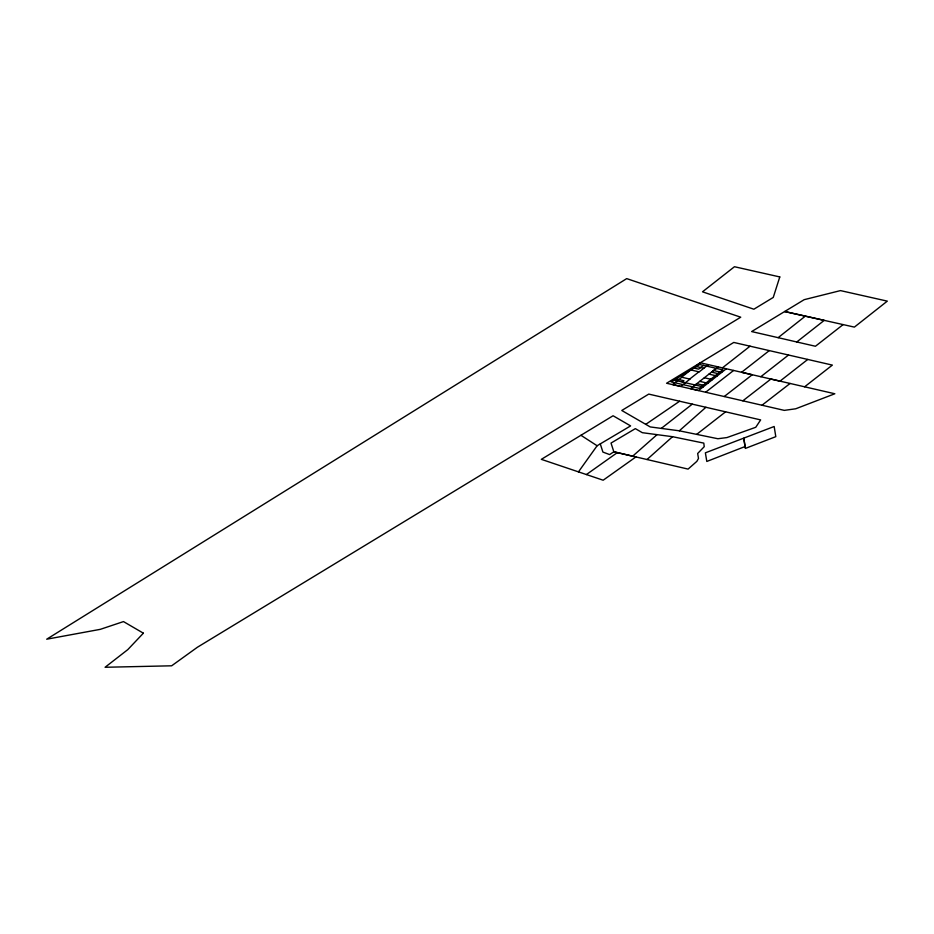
<?xml version="1.0" encoding="UTF-8"?>
<svg xmlns="http://www.w3.org/2000/svg" width="934" height="934" viewBox="0 0 934 934"><rect width="100%" height="100%" fill="white"/><g stroke="black" fill="none" stroke-linecap="round" stroke-linejoin="round"><path stroke-width="1.4" d="M578.461 471.868L597.118 445.752L630.613 425.904L613.078 415.758L541.335 459.341L603.166 480.216L635.914 456.936L613.836 451.787L609.645 454.589L602.909 452.079L600.282 443.907M647.029 459.516L672.538 436.703L703.792 443.113L704.236 446.686L697.663 453.492L698.492 458.454L696.869 461.349L688.089 469.101L613.836 451.787L611.023 443.066L635.342 428.636L642.335 432.687L672.538 436.703M632.668 456.177L657.057 434.649M679.31 430.808L717.884 438.735L726.956 437.567L755.758 427.282L760.65 419.903L648.745 394.101L621.775 410.481L650.216 426.931L679.31 430.808L705.929 407.282M778.139 337.664L796.772 341.972L824.243 320.362L784.665 311.524L854.388 327.11L887.3 301.133L840.472 290.602L804.186 299.674L751.648 331.57L778.139 337.664L805.341 316.147M681.843 377.243L672.632 384.481L680.758 386.349L689.981 379.122L681.575 377.184L690.786 369.946L699.192 371.884L708.416 364.657M691.067 370.016L700.29 362.777L752.267 374.744L724.224 396.53M682.252 382.006L683.886 380.722L676.041 378.912M703.442 365.381L698.644 369.152L693.904 368.054M689.701 379.052L698.924 371.825M718.176 366.899L690.518 388.602L698.644 390.47L726.302 368.778M695.258 385.006L696.892 383.722L703.185 385.17M716.448 368.381L711.65 372.152L717.931 373.6M722.402 367.879L750.06 346.187M661.284 428.414L692.281 404.142M769.301 350.6L741.596 372.292L834.833 393.763L795.71 408.788L784.291 410.376L666.596 383.244L733.774 342.439L832.357 365.101L804.618 386.804M760.813 376.717L788.529 355.025M843.133 324.588L815.44 346.257L796.772 341.972M807.747 359.45L780.007 381.142L770.912 379.041L742.834 400.826M696.659 434.38L725.601 411.824M705.614 392.245L733.622 370.459M761.981 405.239L790.082 383.465M586.4 474.554L617.339 452.605M645.756 424.351L679.637 401.223M695.678 366.397L703.804 368.276M713.564 370.518L721.69 372.397M708.953 374.137L717.09 376.005M704.341 377.756L712.479 379.624M699.741 381.364L707.867 383.244M674.056 380.115L703.255 386.863M580.936 435.291L597.118 445.752M779.785 276.931L773.259 297.432L753.878 309.212L702.496 291.817L734.463 266.727L779.785 276.931M143.369 633.182L127.783 649.632L105.087 667.273L171.646 665.802L197.401 647.25L740.72 317.198L626.714 278.612L46.7 639.206L100.3 629.341L123.486 621.589L143.369 633.182M722.741 369.829L699.157 388.334L671.149 381.878L699.729 364.529L722.741 369.829M745.075 446.534L706.804 461.454L705.38 452.827L774.158 426.499L775.804 436.657L745.344 448.425L743.791 438.198L745.075 446.534"/></g></svg>
